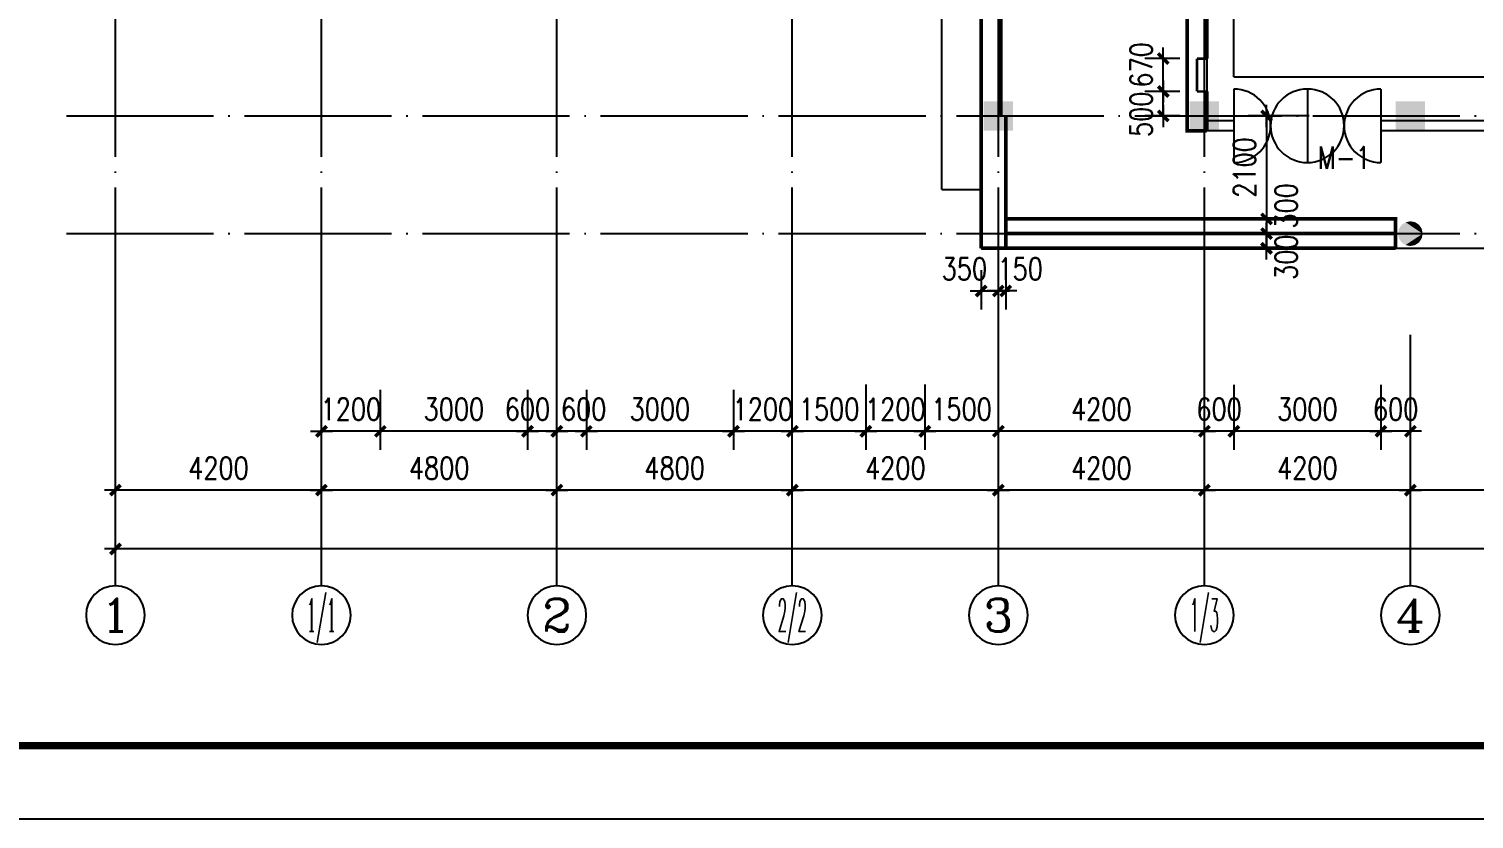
# Model space of a CAD drawing. Extents: x -55219 to 470149, y 494712 to 780039.
# Drawn here: x -40312 to -10848, y 593781 to 609901 of the extents above; entities that cross this region are included whole.
import ezdxf
from ezdxf.enums import TextEntityAlignment as Align

# ---------------------------------------------------------------- set-up
doc = ezdxf.new("R2010")
doc.units = 0
doc.header["$LTSCALE"] = 1500
doc.header["$MEASUREMENT"] = 0
doc.linetypes.add('DOTE', pattern=[2.42, 2, -0.2, 0.02, -0.2])
doc.layers.get('0').update_dxf_attribs({"linetype": 'CONTINUOUS'})
doc.layers.get('DEFPOINTS').update_dxf_attribs({"linetype": 'CONTINUOUS'})
for name, color, linetype in [('AXIS', 3, 'CONTINUOUS'), ('AXIS_TEXT', 7, 'CONTINUOUS'), ('COLUMN', 7, 'CONTINUOUS'), ('DOTE', 1, 'DOTE'), ('LVTRY', 6, 'CONTINUOUS'), ('PUB_DIM', 3, 'CONTINUOUS'), ('PUB_TITLE', 4, 'CONTINUOUS'), ('PUB_WALL', 255, 'CONTINUOUS'), ('STAIR', 2, 'CONTINUOUS'), ('WALL', 255, 'CONTINUOUS'), ('WINDOW', 2, 'CONTINUOUS'), ('WINDOW_TEXT', 7, 'CONTINUOUS')]:
    doc.layers.add(name, color=color, linetype=linetype)
doc.styles.add('_SIMPLEX', font='SIMPLEX.shx', dxfattribs={"width": 0.6})
doc.styles.add('COMPLEX', font='COMPLEX')
doc.styles.add('DIM_FONT', font='SIMPLEX.shx', dxfattribs={"width": 0.8})
doc.dimstyles.new('AXIS150', dxfattribs={"dimscale": 1.5, "dimtxt": 300, "dimasz": 1, "dimexe": 250, "dimexo": 300, "dimgap": 150, "dimtad": 1, "dimdec": 0, "dimzin": 0, "dimdsep": 46, "dimtxsty": 'DIM_FONT', "dimblk": '_DIMX', "dimcen": 0.09, "dimse1": 1, "dimse2": 1, "dimclrt": 7, "dimadec": 0, "dimazin": 0, "dimtfac": 1, "dimtdec": 0, "dimtix": 1, "dimtmove": 2, "dimatfit": 3, "dimldrblk": '_DIMX', "dimfxl": 1, "dimtolj": 1, "dimtzin": 0, "dimarcsym": 0})
doc.dimstyles.new('DIMA150', dxfattribs={"dimscale": 1.5, "dimtxt": 300, "dimasz": 1, "dimexe": 250, "dimexo": 300, "dimgap": 150, "dimtad": 1, "dimdec": 0, "dimzin": 0, "dimdsep": 46, "dimtxsty": 'DIM_FONT', "dimblk": '_DIMX', "dimcen": 0.09, "dimse1": 1, "dimclrt": 7, "dimadec": 0, "dimazin": 0, "dimtfac": 1, "dimtdec": 0, "dimtix": 1, "dimtmove": 2, "dimatfit": 3, "dimldrblk": '_DIMX', "dimfxl": 1, "dimtolj": 1, "dimtzin": 0, "dimarcsym": 0})
doc.dimstyles.new('DIMB150', dxfattribs={"dimscale": 1.5, "dimtxt": 300, "dimasz": 1, "dimexe": 250, "dimexo": 300, "dimgap": 150, "dimtad": 1, "dimdec": 0, "dimzin": 0, "dimdsep": 46, "dimtxsty": 'DIM_FONT', "dimblk": '_DIMX', "dimcen": 0.09, "dimse2": 1, "dimclrt": 7, "dimadec": 0, "dimazin": 0, "dimtfac": 1, "dimtdec": 0, "dimtix": 1, "dimtmove": 2, "dimatfit": 3, "dimldrblk": '_DIMX', "dimfxl": 1, "dimtolj": 1, "dimtzin": 0, "dimarcsym": 0})
doc.dimstyles.new('DIMN150', dxfattribs={"dimscale": 1.5, "dimtxt": 300, "dimasz": 1, "dimexe": 250, "dimexo": 300, "dimgap": 150, "dimtad": 1, "dimdec": 0, "dimzin": 0, "dimdsep": 46, "dimtxsty": 'DIM_FONT', "dimblk": '_DIMX', "dimcen": 0.09, "dimclrt": 7, "dimadec": 0, "dimazin": 0, "dimtfac": 1, "dimtdec": 0, "dimtix": 1, "dimtmove": 2, "dimatfit": 3, "dimldrblk": '_DIMX', "dimfxl": 1, "dimtolj": 1, "dimtzin": 0, "dimarcsym": 0})

# ---------------------------------------------------------------- blocks, each defined once
blk = doc.blocks.new('_FZH')
blk.add_solid([(0.5, 0.5), (0.5, -0.5), (-0.5, 0.5), (-0.5, -0.5)])
blk = doc.blocks.new('M_A10JJG')
for p, q in [((-0.5, -0.5), (-0.5, 0.5)), ((0.5, -0.5), (0.5, 0.5))]:
    blk.add_line(p, q)
for centre, start, end in [((-0.5, 0), 270, 90), ((0.5, 0), 90, 270)]:
    blk.add_arc(centre, 0.5, start, end)
blk = doc.blocks.new('_DIMX')
blk.add_line((-150, 0), (150, 0))
at = {"const_width": 50}
blk.add_lwpolyline([(-70, -70), (70, 70)], dxfattribs=at)
blk = doc.blocks.new('*D33')
at = {"color": 0, "linetype": 'ByBlock'}
blk.add_line((33601, 599292), (-38546, 599292), dxfattribs=at)
at = {"layer": 'DEFPOINTS', "color": 0, "linetype": 'ByBlock'}
for p in [(-38547, 603662), (33603, 603662), (-38547, 599292)]:
    blk.add_point(p, dxfattribs=at)
at = {"color": 0, "linetype": 'ByBlock', "xscale": 1.5, "yscale": 1.5, "zscale": 1.5, "rotation": 180}
blk.add_blockref('_DIMX', (-38547, 599292), dxfattribs=at)
at = {"color": 0, "linetype": 'ByBlock', "xscale": 1.5, "yscale": 1.5, "zscale": 1.5}
blk.add_blockref('_DIMX', (33603, 599292), dxfattribs=at)
at = {"color": 7, "linetype": 'ByBlock', "insert": (-2472, 599742), "char_height": 450, "attachment_point": 5, "style": 'DIM_FONT'}
blk.add_mtext('\\A1;72150', dxfattribs=at)
blk = doc.blocks.new('_AXISO')
blk.add_circle((0, 0), 0.5)
at = {"layer": 'AXIS_TEXT', "style": 'COMPLEX', "width": 1.041667}
blk.add_attdef('A', text='', height=0.56, dxfattribs=at).set_placement((-0.25, -0.28), (0.25, -0.28), align=Align.FIT)
blk = doc.blocks.new('*D35')
at = {"color": 0, "linetype": 'ByBlock'}
blk.add_line((-20549, 600492), (-24746, 600492), dxfattribs=at)
at = {"layer": 'DEFPOINTS', "color": 0, "linetype": 'ByBlock'}
for p in [(-24747, 603662), (-20547, 603662), (-24747, 600492)]:
    blk.add_point(p, dxfattribs=at)
at = {"color": 0, "linetype": 'ByBlock', "xscale": 1.5, "yscale": 1.5, "zscale": 1.5, "rotation": 180}
blk.add_blockref('_DIMX', (-24747, 600492), dxfattribs=at)
at = {"color": 0, "linetype": 'ByBlock', "xscale": 1.5, "yscale": 1.5, "zscale": 1.5}
blk.add_blockref('_DIMX', (-20547, 600492), dxfattribs=at)
at = {"color": 7, "linetype": 'ByBlock', "insert": (-22647, 600942), "char_height": 450, "attachment_point": 5, "style": 'DIM_FONT'}
blk.add_mtext('\\A1;4200', dxfattribs=at)
blk = doc.blocks.new('*D36')
at = {"color": 0, "linetype": 'ByBlock'}
blk.add_line((-24749, 600492), (-29546, 600492), dxfattribs=at)
at = {"layer": 'DEFPOINTS', "color": 0, "linetype": 'ByBlock'}
for p in [(-29547, 603662), (-24747, 603662), (-29547, 600492)]:
    blk.add_point(p, dxfattribs=at)
at = {"color": 0, "linetype": 'ByBlock', "xscale": 1.5, "yscale": 1.5, "zscale": 1.5, "rotation": 180}
blk.add_blockref('_DIMX', (-29547, 600492), dxfattribs=at)
at = {"color": 0, "linetype": 'ByBlock', "xscale": 1.5, "yscale": 1.5, "zscale": 1.5}
blk.add_blockref('_DIMX', (-24747, 600492), dxfattribs=at)
at = {"color": 7, "linetype": 'ByBlock', "insert": (-27147, 600942), "char_height": 450, "attachment_point": 5, "style": 'DIM_FONT'}
blk.add_mtext('\\A1;4800', dxfattribs=at)
blk = doc.blocks.new('*D37')
at = {"color": 0, "linetype": 'ByBlock'}
blk.add_line((-29549, 600492), (-34346, 600492), dxfattribs=at)
at = {"layer": 'DEFPOINTS', "color": 0, "linetype": 'ByBlock'}
for p in [(-34347, 603662), (-29547, 603662), (-34347, 600492)]:
    blk.add_point(p, dxfattribs=at)
at = {"color": 0, "linetype": 'ByBlock', "xscale": 1.5, "yscale": 1.5, "zscale": 1.5, "rotation": 180}
blk.add_blockref('_DIMX', (-34347, 600492), dxfattribs=at)
at = {"color": 0, "linetype": 'ByBlock', "xscale": 1.5, "yscale": 1.5, "zscale": 1.5}
blk.add_blockref('_DIMX', (-29547, 600492), dxfattribs=at)
at = {"color": 7, "linetype": 'ByBlock', "insert": (-31947, 600942), "char_height": 450, "attachment_point": 5, "style": 'DIM_FONT'}
blk.add_mtext('\\A1;4800', dxfattribs=at)
blk = doc.blocks.new('*D38')
at = {"color": 0, "linetype": 'ByBlock'}
blk.add_line((-34349, 600492), (-38546, 600492), dxfattribs=at)
at = {"layer": 'DEFPOINTS', "color": 0, "linetype": 'ByBlock'}
for p in [(-38547, 603662), (-34347, 603662), (-38547, 600492)]:
    blk.add_point(p, dxfattribs=at)
at = {"color": 0, "linetype": 'ByBlock', "xscale": 1.5, "yscale": 1.5, "zscale": 1.5, "rotation": 180}
blk.add_blockref('_DIMX', (-38547, 600492), dxfattribs=at)
at = {"color": 0, "linetype": 'ByBlock', "xscale": 1.5, "yscale": 1.5, "zscale": 1.5}
blk.add_blockref('_DIMX', (-34347, 600492), dxfattribs=at)
at = {"color": 7, "linetype": 'ByBlock', "insert": (-36447, 600942), "char_height": 450, "attachment_point": 5, "style": 'DIM_FONT'}
blk.add_mtext('\\A1;4200', dxfattribs=at)
blk = doc.blocks.new('*D41')
at = {"color": 0, "linetype": 'ByBlock'}
blk.add_line((-12149, 600492), (-16346, 600492), dxfattribs=at)
at = {"layer": 'DEFPOINTS', "color": 0, "linetype": 'ByBlock'}
for p in [(-16347, 603662), (-12147, 603662), (-16347, 600492)]:
    blk.add_point(p, dxfattribs=at)
at = {"color": 0, "linetype": 'ByBlock', "xscale": 1.5, "yscale": 1.5, "zscale": 1.5, "rotation": 180}
blk.add_blockref('_DIMX', (-16347, 600492), dxfattribs=at)
at = {"color": 0, "linetype": 'ByBlock', "xscale": 1.5, "yscale": 1.5, "zscale": 1.5}
blk.add_blockref('_DIMX', (-12147, 600492), dxfattribs=at)
at = {"color": 7, "linetype": 'ByBlock', "insert": (-14247, 600942), "char_height": 450, "attachment_point": 5, "style": 'DIM_FONT'}
blk.add_mtext('\\A1;4200', dxfattribs=at)
blk = doc.blocks.new('*D45')
at = {"color": 0, "linetype": 'ByBlock'}
blk.add_line((-3699, 600492), (-12146, 600492), dxfattribs=at)
at = {"layer": 'DEFPOINTS', "color": 0, "linetype": 'ByBlock'}
for p in [(-12147, 603662), (-3697, 603662), (-12147, 600492)]:
    blk.add_point(p, dxfattribs=at)
at = {"color": 0, "linetype": 'ByBlock', "xscale": 1.5, "yscale": 1.5, "zscale": 1.5, "rotation": 180}
blk.add_blockref('_DIMX', (-12147, 600492), dxfattribs=at)
at = {"color": 0, "linetype": 'ByBlock', "xscale": 1.5, "yscale": 1.5, "zscale": 1.5}
blk.add_blockref('_DIMX', (-3697, 600492), dxfattribs=at)
at = {"color": 7, "linetype": 'ByBlock', "insert": (-7922, 600942), "char_height": 450, "attachment_point": 5, "style": 'DIM_FONT'}
blk.add_mtext('\\A1;8450', dxfattribs=at)
blk = doc.blocks.new('*D253')
at = {"color": 0, "linetype": 'ByBlock'}
blk.add_line((-16349, 600492), (-20546, 600492), dxfattribs=at)
at = {"layer": 'DEFPOINTS', "color": 0, "linetype": 'ByBlock'}
for p in [(-20547, 603662), (-16347, 603662), (-20547, 600492)]:
    blk.add_point(p, dxfattribs=at)
at = {"color": 0, "linetype": 'ByBlock', "xscale": 1.5, "yscale": 1.5, "zscale": 1.5, "rotation": 180}
blk.add_blockref('_DIMX', (-20547, 600492), dxfattribs=at)
at = {"color": 0, "linetype": 'ByBlock', "xscale": 1.5, "yscale": 1.5, "zscale": 1.5}
blk.add_blockref('_DIMX', (-16347, 600492), dxfattribs=at)
at = {"color": 7, "linetype": 'ByBlock', "insert": (-18447, 600942), "char_height": 450, "attachment_point": 5, "style": 'DIM_FONT'}
blk.add_mtext('\\A1;4200', dxfattribs=at)
blk = doc.blocks.new('_YZH')
for points in [[(-0.466, 0.193), (0.5, 0), (-0.5, 0), (-0.466, -0.193)], [(-0.193, 0.466), (0.5, 0), (-0.357, 0.357), (-0.466, 0.193)], [(0.193, 0.466), (0.5, 0), (0, 0.505), (-0.193, 0.466)], [(0.466, 0.193), (0.5, 0), (0.357, 0.357), (0.193, 0.466)], [(-0.466, -0.193), (0.5, 0), (-0.357, -0.357), (-0.193, -0.466)], [(-0.193, -0.466), (0.5, 0), (0, -0.505), (0.193, -0.466)], [(0.193, -0.466), (0.5, 0), (0.357, -0.357), (0.466, -0.193)]]:
    blk.add_solid(points)
blk = doc.blocks.new('*D785')
at = {"color": 0, "linetype": 'ByBlock'}
for p, q in [((-12747, 602641), (-12747, 601317)), ((-12749, 601692), (-12750, 601692)), ((-12147, 601692), (-12747, 601692)), ((-12146, 601692), (-12144, 601692))]:
    blk.add_line(p, q, dxfattribs=at)
at = {"layer": 'DEFPOINTS', "color": 0, "linetype": 'ByBlock'}
for p in [(-12747, 603091), (-12147, 603091), (-12747, 601692)]:
    blk.add_point(p, dxfattribs=at)
at = {"color": 0, "linetype": 'ByBlock', "xscale": 1.5, "yscale": 1.5, "zscale": 1.5}
blk.add_blockref('_DIMX', (-12747, 601692), dxfattribs=at)
at = {"color": 0, "linetype": 'ByBlock', "xscale": 1.5, "yscale": 1.5, "zscale": 1.5, "rotation": 180}
blk.add_blockref('_DIMX', (-12147, 601692), dxfattribs=at)
at = {"color": 7, "linetype": 'ByBlock', "insert": (-12447, 602142), "char_height": 450, "attachment_point": 5, "style": 'DIM_FONT'}
blk.add_mtext('\\A1;600', dxfattribs=at)
blk = doc.blocks.new('*D786')
at = {"color": 0, "linetype": 'ByBlock'}
for p, q in [((-15747, 602641), (-15747, 601317)), ((-16349, 601692), (-16350, 601692)), ((-15747, 601692), (-16347, 601692)), ((-15746, 601692), (-15744, 601692))]:
    blk.add_line(p, q, dxfattribs=at)
at = {"layer": 'DEFPOINTS', "color": 0, "linetype": 'ByBlock'}
for p in [(-16347, 603091), (-15747, 603091), (-16347, 601692)]:
    blk.add_point(p, dxfattribs=at)
at = {"color": 0, "linetype": 'ByBlock', "xscale": 1.5, "yscale": 1.5, "zscale": 1.5}
blk.add_blockref('_DIMX', (-16347, 601692), dxfattribs=at)
at = {"color": 0, "linetype": 'ByBlock', "xscale": 1.5, "yscale": 1.5, "zscale": 1.5, "rotation": 180}
blk.add_blockref('_DIMX', (-15747, 601692), dxfattribs=at)
at = {"color": 7, "linetype": 'ByBlock', "insert": (-16047, 602142), "char_height": 450, "attachment_point": 5, "style": 'DIM_FONT'}
blk.add_mtext('\\A1;600', dxfattribs=at)
blk = doc.blocks.new('*D787')
at = {"color": 0, "linetype": 'ByBlock'}
for p, q in [((-15747, 602641), (-15747, 601317)), ((-12747, 602641), (-12747, 601317)), ((-12749, 601692), (-15746, 601692))]:
    blk.add_line(p, q, dxfattribs=at)
at = {"layer": 'DEFPOINTS', "color": 0, "linetype": 'ByBlock'}
for p in [(-15747, 603091), (-12747, 603091), (-15747, 601692)]:
    blk.add_point(p, dxfattribs=at)
at = {"color": 0, "linetype": 'ByBlock', "xscale": 1.5, "yscale": 1.5, "zscale": 1.5, "rotation": 180}
blk.add_blockref('_DIMX', (-15747, 601692), dxfattribs=at)
at = {"color": 0, "linetype": 'ByBlock', "xscale": 1.5, "yscale": 1.5, "zscale": 1.5}
blk.add_blockref('_DIMX', (-12747, 601692), dxfattribs=at)
at = {"color": 7, "linetype": 'ByBlock', "insert": (-14247, 602142), "char_height": 450, "attachment_point": 5, "style": 'DIM_FONT'}
blk.add_mtext('\\A1;3000', dxfattribs=at)
blk = doc.blocks.new('*D846')
at = {"color": 0, "linetype": 'ByBlock'}
for p, q in [((-14211, 608124), (-15453, 608124)), ((-15078, 608122), (-15078, 606026))]:
    blk.add_line(p, q, dxfattribs=at)
at = {"layer": 'DEFPOINTS', "color": 0, "linetype": 'ByBlock'}
for p in [(-13761, 608124), (-15078, 606024), (-13761, 606024)]:
    blk.add_point(p, dxfattribs=at)
at = {"color": 0, "linetype": 'ByBlock', "xscale": 1.5, "yscale": 1.5, "zscale": 1.5}
for p, rotation in [((-15078, 608124), 90), ((-15078, 606024), 270)]:
    blk.add_blockref('_DIMX', p, dxfattribs=dict(at, rotation=rotation))
at = {"color": 7, "linetype": 'ByBlock', "insert": (-15528, 607074), "char_height": 450, "attachment_point": 5, "rotation": 90, "style": 'DIM_FONT'}
blk.add_mtext('\\A1;2100', dxfattribs=at)
blk = doc.blocks.new('*D847')
at = {"color": 0, "linetype": 'ByBlock'}
for p, q in [((-15078, 606026), (-15078, 606027)), ((-15078, 606024), (-15078, 605724)), ((-15078, 606024), (-15078, 605724)), ((-15078, 605723), (-15078, 605721))]:
    blk.add_line(p, q, dxfattribs=at)
at = {"layer": 'DEFPOINTS', "color": 0, "linetype": 'ByBlock'}
for p in [(-13761, 606024), (-15078, 605724), (-13761, 605724)]:
    blk.add_point(p, dxfattribs=at)
at = {"color": 0, "linetype": 'ByBlock', "xscale": 1.5, "yscale": 1.5, "zscale": 1.5}
for p, rotation in [((-15078, 606024), 270), ((-15078, 605724), 90)]:
    blk.add_blockref('_DIMX', p, dxfattribs=dict(at, rotation=rotation))
at = {"color": 7, "linetype": 'ByBlock', "insert": (-14677, 606291), "char_height": 450, "attachment_point": 5, "rotation": 90, "style": 'DIM_FONT'}
blk.add_mtext('\\A1;300', dxfattribs=at)
blk = doc.blocks.new('*D848')
at = {"color": 0, "linetype": 'ByBlock'}
for p, q in [((-15078, 605726), (-15078, 605727)), ((-15078, 605724), (-15078, 605424)), ((-15078, 605724), (-15078, 605424)), ((-14211, 605424), (-15453, 605424)), ((-15078, 605423), (-15078, 605421))]:
    blk.add_line(p, q, dxfattribs=at)
at = {"layer": 'DEFPOINTS', "color": 0, "linetype": 'ByBlock'}
for p in [(-13761, 605724), (-15078, 605424), (-13761, 605424)]:
    blk.add_point(p, dxfattribs=at)
at = {"color": 0, "linetype": 'ByBlock', "xscale": 1.5, "yscale": 1.5, "zscale": 1.5}
for p, rotation in [((-15078, 605724), 270), ((-15078, 605424), 90)]:
    blk.add_blockref('_DIMX', p, dxfattribs=dict(at, rotation=rotation))
at = {"color": 7, "linetype": 'ByBlock', "insert": (-14677, 605244), "char_height": 450, "attachment_point": 5, "rotation": 90, "style": 'DIM_FONT'}
blk.add_mtext('\\A1;300', dxfattribs=at)
blk = doc.blocks.new('*D849')
at = {"color": 0, "linetype": 'ByBlock'}
for p, q in [((-20897, 604980), (-20897, 604179)), ((-20899, 604554), (-20900, 604554)), ((-20897, 604554), (-20547, 604554)), ((-20897, 604554), (-20547, 604554)), ((-20546, 604554), (-20544, 604554))]:
    blk.add_line(p, q, dxfattribs=at)
at = {"layer": 'DEFPOINTS', "color": 0, "linetype": 'ByBlock'}
for p in [(-20897, 605430), (-20547, 605430), (-20547, 604554)]:
    blk.add_point(p, dxfattribs=at)
at = {"color": 0, "linetype": 'ByBlock', "xscale": 1.5, "yscale": 1.5, "zscale": 1.5}
blk.add_blockref('_DIMX', (-20897, 604554), dxfattribs=at)
at = {"color": 0, "linetype": 'ByBlock', "xscale": 1.5, "yscale": 1.5, "zscale": 1.5, "rotation": 180}
blk.add_blockref('_DIMX', (-20547, 604554), dxfattribs=at)
at = {"color": 7, "linetype": 'ByBlock', "insert": (-21239, 605004), "char_height": 450, "attachment_point": 5, "style": 'DIM_FONT'}
blk.add_mtext('\\A1;350', dxfattribs=at)
blk = doc.blocks.new('*D850')
at = {"color": 0, "linetype": 'ByBlock'}
for p, q in [((-20397, 604980), (-20397, 604179)), ((-20549, 604554), (-20550, 604554)), ((-20547, 604554), (-20397, 604554)), ((-20547, 604554), (-20397, 604554)), ((-20396, 604554), (-20394, 604554))]:
    blk.add_line(p, q, dxfattribs=at)
at = {"layer": 'DEFPOINTS', "color": 0, "linetype": 'ByBlock'}
for p in [(-20547, 605430), (-20397, 605430), (-20397, 604554)]:
    blk.add_point(p, dxfattribs=at)
at = {"color": 0, "linetype": 'ByBlock', "xscale": 1.5, "yscale": 1.5, "zscale": 1.5}
blk.add_blockref('_DIMX', (-20547, 604554), dxfattribs=at)
at = {"color": 0, "linetype": 'ByBlock', "xscale": 1.5, "yscale": 1.5, "zscale": 1.5, "rotation": 180}
blk.add_blockref('_DIMX', (-20397, 604554), dxfattribs=at)
at = {"color": 7, "linetype": 'ByBlock', "insert": (-20102, 605004), "char_height": 450, "attachment_point": 5, "style": 'DIM_FONT'}
blk.add_mtext('\\A1;150', dxfattribs=at)
blk = doc.blocks.new('*D923')
at = {"color": 0, "linetype": 'ByBlock'}
for p, q in [((-22047, 602644), (-22047, 601317)), ((-22049, 601692), (-22050, 601692)), ((-20547, 601692), (-22047, 601692)), ((-20546, 601692), (-20544, 601692))]:
    blk.add_line(p, q, dxfattribs=at)
at = {"layer": 'DEFPOINTS', "color": 0, "linetype": 'ByBlock'}
for p in [(-22047, 603094), (-20547, 603094), (-22047, 601692)]:
    blk.add_point(p, dxfattribs=at)
at = {"color": 0, "linetype": 'ByBlock', "xscale": 1.5, "yscale": 1.5, "zscale": 1.5}
blk.add_blockref('_DIMX', (-22047, 601692), dxfattribs=at)
at = {"color": 0, "linetype": 'ByBlock', "xscale": 1.5, "yscale": 1.5, "zscale": 1.5, "rotation": 180}
blk.add_blockref('_DIMX', (-20547, 601692), dxfattribs=at)
at = {"color": 7, "linetype": 'ByBlock', "insert": (-21297, 602142), "char_height": 450, "attachment_point": 5, "style": 'DIM_FONT'}
blk.add_mtext('\\A1;1500', dxfattribs=at)
blk = doc.blocks.new('*D924')
at = {"color": 0, "linetype": 'ByBlock'}
for p, q in [((-23247, 602644), (-23247, 601317)), ((-24749, 601692), (-24750, 601692)), ((-23247, 601692), (-24747, 601692)), ((-23246, 601692), (-23244, 601692))]:
    blk.add_line(p, q, dxfattribs=at)
at = {"layer": 'DEFPOINTS', "color": 0, "linetype": 'ByBlock'}
for p in [(-24747, 603094), (-23247, 603094), (-24747, 601692)]:
    blk.add_point(p, dxfattribs=at)
at = {"color": 0, "linetype": 'ByBlock', "xscale": 1.5, "yscale": 1.5, "zscale": 1.5}
blk.add_blockref('_DIMX', (-24747, 601692), dxfattribs=at)
at = {"color": 0, "linetype": 'ByBlock', "xscale": 1.5, "yscale": 1.5, "zscale": 1.5, "rotation": 180}
blk.add_blockref('_DIMX', (-23247, 601692), dxfattribs=at)
at = {"color": 7, "linetype": 'ByBlock', "insert": (-23997, 602142), "char_height": 450, "attachment_point": 5, "style": 'DIM_FONT'}
blk.add_mtext('\\A1;1500', dxfattribs=at)
blk = doc.blocks.new('*D925')
at = {"color": 0, "linetype": 'ByBlock'}
for p, q in [((-23247, 602644), (-23247, 601317)), ((-22047, 602644), (-22047, 601317)), ((-23249, 601692), (-23250, 601692)), ((-22047, 601692), (-23247, 601692)), ((-22046, 601692), (-22044, 601692))]:
    blk.add_line(p, q, dxfattribs=at)
at = {"layer": 'DEFPOINTS', "color": 0, "linetype": 'ByBlock'}
for p in [(-23247, 603094), (-22047, 603094), (-23247, 601692)]:
    blk.add_point(p, dxfattribs=at)
at = {"color": 0, "linetype": 'ByBlock', "xscale": 1.5, "yscale": 1.5, "zscale": 1.5}
blk.add_blockref('_DIMX', (-23247, 601692), dxfattribs=at)
at = {"color": 0, "linetype": 'ByBlock', "xscale": 1.5, "yscale": 1.5, "zscale": 1.5, "rotation": 180}
blk.add_blockref('_DIMX', (-22047, 601692), dxfattribs=at)
at = {"color": 7, "linetype": 'ByBlock', "insert": (-22647, 602142), "char_height": 450, "attachment_point": 5, "style": 'DIM_FONT'}
blk.add_mtext('\\A1;1200', dxfattribs=at)
blk = doc.blocks.new('*D927')
at = {"color": 0, "linetype": 'ByBlock'}
for p, q in [((-30147, 602540), (-30147, 601317)), ((-29549, 601692), (-30146, 601692))]:
    blk.add_line(p, q, dxfattribs=at)
at = {"layer": 'DEFPOINTS', "color": 0, "linetype": 'ByBlock'}
for p in [(-30147, 602990), (-29547, 602990), (-30147, 601692)]:
    blk.add_point(p, dxfattribs=at)
at = {"color": 0, "linetype": 'ByBlock', "xscale": 1.5, "yscale": 1.5, "zscale": 1.5, "rotation": 180}
blk.add_blockref('_DIMX', (-30147, 601692), dxfattribs=at)
at = {"color": 0, "linetype": 'ByBlock', "xscale": 1.5, "yscale": 1.5, "zscale": 1.5}
blk.add_blockref('_DIMX', (-29547, 601692), dxfattribs=at)
at = {"color": 7, "linetype": 'ByBlock', "insert": (-30148, 602142), "char_height": 450, "attachment_point": 5, "style": 'DIM_FONT'}
blk.add_mtext('\\A1;600', dxfattribs=at)
blk = doc.blocks.new('*D926')
at = {"color": 0, "linetype": 'ByBlock'}
for p, q in [((-25947, 602540), (-25947, 601317)), ((-25949, 601692), (-25950, 601692)), ((-24747, 601692), (-25947, 601692)), ((-24746, 601692), (-24744, 601692))]:
    blk.add_line(p, q, dxfattribs=at)
at = {"layer": 'DEFPOINTS', "color": 0, "linetype": 'ByBlock'}
for p in [(-25947, 602990), (-24747, 602990), (-25947, 601692)]:
    blk.add_point(p, dxfattribs=at)
at = {"color": 0, "linetype": 'ByBlock', "xscale": 1.5, "yscale": 1.5, "zscale": 1.5}
blk.add_blockref('_DIMX', (-25947, 601692), dxfattribs=at)
at = {"color": 0, "linetype": 'ByBlock', "xscale": 1.5, "yscale": 1.5, "zscale": 1.5, "rotation": 180}
blk.add_blockref('_DIMX', (-24747, 601692), dxfattribs=at)
at = {"color": 7, "linetype": 'ByBlock', "insert": (-25347, 602142), "char_height": 450, "attachment_point": 5, "style": 'DIM_FONT'}
blk.add_mtext('\\A1;1200', dxfattribs=at)
blk = doc.blocks.new('*D928')
at = {"color": 0, "linetype": 'ByBlock'}
blk.add_line((-16349, 601692), (-20546, 601692), dxfattribs=at)
at = {"layer": 'DEFPOINTS', "color": 0, "linetype": 'ByBlock'}
for p in [(-20547, 604862), (-16347, 604862), (-20547, 601692)]:
    blk.add_point(p, dxfattribs=at)
at = {"color": 0, "linetype": 'ByBlock', "xscale": 1.5, "yscale": 1.5, "zscale": 1.5, "rotation": 180}
blk.add_blockref('_DIMX', (-20547, 601692), dxfattribs=at)
at = {"color": 0, "linetype": 'ByBlock', "xscale": 1.5, "yscale": 1.5, "zscale": 1.5}
blk.add_blockref('_DIMX', (-16347, 601692), dxfattribs=at)
at = {"color": 7, "linetype": 'ByBlock', "insert": (-18447, 602142), "char_height": 450, "attachment_point": 5, "style": 'DIM_FONT'}
blk.add_mtext('\\A1;4200', dxfattribs=at)
blk = doc.blocks.new('*D929')
at = {"color": 0, "linetype": 'ByBlock'}
for p, q in [((-33147, 602540), (-33147, 601317)), ((-34349, 601692), (-34350, 601692)), ((-33147, 601692), (-34347, 601692)), ((-33146, 601692), (-33144, 601692))]:
    blk.add_line(p, q, dxfattribs=at)
at = {"layer": 'DEFPOINTS', "color": 0, "linetype": 'ByBlock'}
for p in [(-34347, 602990), (-33147, 602990), (-34347, 601692)]:
    blk.add_point(p, dxfattribs=at)
at = {"color": 0, "linetype": 'ByBlock', "xscale": 1.5, "yscale": 1.5, "zscale": 1.5}
blk.add_blockref('_DIMX', (-34347, 601692), dxfattribs=at)
at = {"color": 0, "linetype": 'ByBlock', "xscale": 1.5, "yscale": 1.5, "zscale": 1.5, "rotation": 180}
blk.add_blockref('_DIMX', (-33147, 601692), dxfattribs=at)
at = {"color": 7, "linetype": 'ByBlock', "insert": (-33747, 602142), "char_height": 450, "attachment_point": 5, "style": 'DIM_FONT'}
blk.add_mtext('\\A1;1200', dxfattribs=at)
blk = doc.blocks.new('*D930')
at = {"color": 0, "linetype": 'ByBlock'}
for p, q in [((-33147, 602540), (-33147, 601317)), ((-30147, 602540), (-30147, 601317)), ((-30149, 601692), (-33146, 601692))]:
    blk.add_line(p, q, dxfattribs=at)
at = {"layer": 'DEFPOINTS', "color": 0, "linetype": 'ByBlock'}
for p in [(-33147, 602990), (-30147, 602990), (-33147, 601692)]:
    blk.add_point(p, dxfattribs=at)
at = {"color": 0, "linetype": 'ByBlock', "xscale": 1.5, "yscale": 1.5, "zscale": 1.5, "rotation": 180}
blk.add_blockref('_DIMX', (-33147, 601692), dxfattribs=at)
at = {"color": 0, "linetype": 'ByBlock', "xscale": 1.5, "yscale": 1.5, "zscale": 1.5}
blk.add_blockref('_DIMX', (-30147, 601692), dxfattribs=at)
at = {"color": 7, "linetype": 'ByBlock', "insert": (-31647, 602142), "char_height": 450, "attachment_point": 5, "style": 'DIM_FONT'}
blk.add_mtext('\\A1;3000', dxfattribs=at)
blk = doc.blocks.new('*D931')
at = {"color": 0, "linetype": 'ByBlock'}
for p, q in [((-28947, 602540), (-28947, 601317)), ((-28949, 601692), (-29546, 601692))]:
    blk.add_line(p, q, dxfattribs=at)
at = {"layer": 'DEFPOINTS', "color": 0, "linetype": 'ByBlock'}
for p in [(-29547, 602990), (-28947, 602990), (-29547, 601692)]:
    blk.add_point(p, dxfattribs=at)
at = {"color": 0, "linetype": 'ByBlock', "xscale": 1.5, "yscale": 1.5, "zscale": 1.5, "rotation": 180}
blk.add_blockref('_DIMX', (-29547, 601692), dxfattribs=at)
at = {"color": 0, "linetype": 'ByBlock', "xscale": 1.5, "yscale": 1.5, "zscale": 1.5}
blk.add_blockref('_DIMX', (-28947, 601692), dxfattribs=at)
at = {"color": 7, "linetype": 'ByBlock', "insert": (-29002, 602142), "char_height": 450, "attachment_point": 5, "style": 'DIM_FONT'}
blk.add_mtext('\\A1;600', dxfattribs=at)
blk = doc.blocks.new('*D932')
at = {"color": 0, "linetype": 'ByBlock'}
for p, q in [((-28947, 602540), (-28947, 601317)), ((-25947, 602540), (-25947, 601317)), ((-25949, 601692), (-28946, 601692))]:
    blk.add_line(p, q, dxfattribs=at)
at = {"layer": 'DEFPOINTS', "color": 0, "linetype": 'ByBlock'}
for p in [(-28947, 602990), (-25947, 602990), (-28947, 601692)]:
    blk.add_point(p, dxfattribs=at)
at = {"color": 0, "linetype": 'ByBlock', "xscale": 1.5, "yscale": 1.5, "zscale": 1.5, "rotation": 180}
blk.add_blockref('_DIMX', (-28947, 601692), dxfattribs=at)
at = {"color": 0, "linetype": 'ByBlock', "xscale": 1.5, "yscale": 1.5, "zscale": 1.5}
blk.add_blockref('_DIMX', (-25947, 601692), dxfattribs=at)
at = {"color": 7, "linetype": 'ByBlock', "insert": (-27447, 602142), "char_height": 450, "attachment_point": 5, "style": 'DIM_FONT'}
blk.add_mtext('\\A1;3000', dxfattribs=at)
blk = doc.blocks.new('*D933')
at = {"color": 0, "linetype": 'ByBlock'}
for p, q in [((-16847, 608624), (-17560, 608624)), ((-17185, 608125), (-17185, 608622)), ((-16847, 608124), (-17560, 608124))]:
    blk.add_line(p, q, dxfattribs=at)
at = {"layer": 'DEFPOINTS', "color": 0, "linetype": 'ByBlock'}
for p in [(-17185, 608624), (-16397, 608624), (-16397, 608124)]:
    blk.add_point(p, dxfattribs=at)
at = {"color": 0, "linetype": 'ByBlock', "xscale": 1.5, "yscale": 1.5, "zscale": 1.5}
for p, rotation in [((-17185, 608624), 90), ((-17185, 608124), 270)]:
    blk.add_blockref('_DIMX', p, dxfattribs=dict(at, rotation=rotation))
at = {"color": 7, "linetype": 'ByBlock', "insert": (-17635, 608158), "char_height": 450, "attachment_point": 5, "rotation": 90, "style": 'DIM_FONT'}
blk.add_mtext('\\A1;500', dxfattribs=at)
blk = doc.blocks.new('*D934')
at = {"color": 0, "linetype": 'ByBlock'}
for p, q in [((-16847, 609294), (-17560, 609294)), ((-17185, 608625), (-17185, 609292)), ((-16847, 608624), (-17560, 608624))]:
    blk.add_line(p, q, dxfattribs=at)
at = {"layer": 'DEFPOINTS', "color": 0, "linetype": 'ByBlock'}
for p in [(-17185, 609294), (-16397, 609294), (-16397, 608624)]:
    blk.add_point(p, dxfattribs=at)
at = {"color": 0, "linetype": 'ByBlock', "xscale": 1.5, "yscale": 1.5, "zscale": 1.5}
for p, rotation in [((-17185, 609294), 90), ((-17185, 608624), 270)]:
    blk.add_blockref('_DIMX', p, dxfattribs=dict(at, rotation=rotation))
at = {"color": 7, "linetype": 'ByBlock', "insert": (-17635, 609166), "char_height": 450, "attachment_point": 5, "rotation": 90, "style": 'DIM_FONT'}
blk.add_mtext('\\A1;670', dxfattribs=at)

msp = doc.modelspace()

# ---------------------------------------------------------------- linework, layer by layer
at = {"layer": 'AXIS'}
for p, q in [((-38547.2, 598541.7), (-38547.2, 603662)), ((-34347.2, 598541.7), (-34347.2, 603662)), ((-29547.2, 598541.7), (-29547.2, 603662)), ((-24747.2, 598541.7), (-24747.2, 603662)), ((-20547.2, 598541.7), (-20547.2, 603662)), ((-16347.2, 598541.7), (-16347.2, 603662)), ((-12147.2, 598541.7), (-12147.2, 603662))]:
    msp.add_line(p, q, dxfattribs=at)
at = {"layer": 'DOTE'}
for p, q in [((-38547.2, 603662), (-38547.2, 673898.7)), ((-29547.2, 603662), (-29547.2, 673898.7)), ((-20547.2, 603662), (-20547.2, 673898.7)), ((-24747.2, 603662), (-24747.2, 626124)), ((-34347.2, 603662), (-34347.2, 619563)), ((-16347.2, 603662), (-16347.2, 617124)), ((-39547.2, 608124), (32802.8, 608124)), ((-39547.2, 605724), (32802.8, 605724))]:
    msp.add_line(p, q, dxfattribs=at)
at = {"layer": 'LVTRY'}
for p, q in [((-15747.2, 608924), (-15747.2, 620124)), ((-21697.2, 606624.5), (-21697.2, 615973.5)), ((-15747.2, 608924), (15971.4, 608924)), ((-21697.2, 606624.5), (-21696.7, 606624)), ((-21696.7, 606624), (-20897.2, 606624)), ((-20897.2, 605424.7), (-20896.7, 605424.2))]:
    msp.add_line(p, q, dxfattribs=at)
at = {"layer": 'LVTRY', "const_width": 50}
for points in [[(-16297.2, 609294), (-16497.2, 609294)], [(-16497.2, 609294), (-16497.2, 608624)], [(-16497.2, 608624), (-16297.2, 608624)]]:
    msp.add_lwpolyline(points, dxfattribs=at)
at = {"layer": 'PUB_TITLE'}
msp.add_lwpolyline([(-55219.4, 593781.4), (-55219.4, 682881.4), (70930.6, 682881.4), (70930.6, 593781.4)], close=True, dxfattribs=at)
at = {"layer": 'PUB_TITLE', "const_width": 150}
msp.add_lwpolyline([(-51469.4, 595281.4), (69430.6, 595281.4), (69430.6, 681381.4), (-51469.4, 681381.4)], close=True, dxfattribs=at)
at = {"layer": 'PUB_WALL', "const_width": 75}
for points in [[(-24647.2, 620374), (-24647.2, 620274), (-24647.2, 620374), (-24647.2, 620274), (-24647.2, 620374), (-20647.2, 620374), (-20647.2, 617174), (-22047.2, 617174), (-22047.2, 616774), (-20897.2, 616774), (-20897.2, 605424.7)], [(-20447.2, 620391), (-20447.2, 619584.6), (-20447.2, 617174), (-16297.7, 617174), (-16297.2, 617173.5), (-16297.2, 609294)], [(-20497.2, 608124), (-20497.2, 616774), (-16697.7, 616774), (-16697.2, 616773.5), (-16697.2, 607824), (-16297.2, 607824)], [(-16297.2, 608624), (-16297.2, 607824)], [(-20397.2, 605424.2), (-20397.2, 608124)], [(-12447.2, 605424.2), (-12447.2, 606024.2), (-20397.2, 606024.2)], [(-12447.2, 605724.2), (-20397.2, 605724.2)], [(-20397.2, 605429.8), (-20897.2, 605429.8)], [(-12447.2, 605424.4), (-20397.2, 605424.4)]]:
    msp.add_lwpolyline(points, dxfattribs=at)
at = {"layer": 'STAIR'}
msp.add_line((17671.6, 605424.2), (-20896.7, 605424.2), dxfattribs=at)
at = {"layer": 'WALL'}
for p, q in [((-16297.2, 617173.5), (-16297.2, 607824)), ((-20897.2, 616774), (-20897.2, 605424.7)), ((-16697.2, 616773.5), (-16697.2, 607824)), ((-20397.2, 608124), (-20397.2, 605424.2)), ((-16697.2, 607824), (-16297.2, 607824)), ((-12447.2, 606024.2), (-20397.2, 606024.2)), ((-12447.2, 606024.2), (-12447.2, 605424.2)), ((-12447.2, 605724.2), (-20397.2, 605724.2)), ((-20397.2, 605429.8), (-20897.2, 605429.8)), ((-12447.2, 605424.4), (-20397.2, 605424.4))]:
    msp.add_line(p, q, dxfattribs=at)
at = {"layer": 'WINDOW'}
for p, q in [((-15747.2, 608024), (-16297.2, 608024)), ((16202.8, 608024), (-12747.2, 608024)), ((-15747.2, 607824), (-16697.2, 607824)), ((16285.6, 607824), (-12747.2, 607824))]:
    msp.add_line(p, q, dxfattribs=at)

# ---------------------------------------------------------------- block references
at = {"layer": 'AXIS'}
ref = msp.add_blockref('_AXISO', (-38547.2, 597941.7), dxfattribs=dict(at, xscale=-1200, yscale=1200, zscale=1200, rotation=180))
ref.add_attrib('A', '1', dxfattribs={"layer": 'AXIS_TEXT', "height": 672, "style": 'COMPLEX', "width": 2.083333}).set_placement((-38847.2, 597605.7), (-38247.2, 597605.7), align=Align.FIT)
ref = msp.add_blockref('_AXISO', (-34347.2, 597941.7), dxfattribs=dict(at, xscale=-1200, yscale=1200, zscale=1200, rotation=180))
ref.add_attrib('A', '1/1', dxfattribs={"layer": 'AXIS_TEXT', "height": 672, "style": 'COMPLEX', "width": 0.407609}).set_placement((-34647.2, 597605.7), (-34047.2, 597605.7), align=Align.FIT)
ref = msp.add_blockref('_AXISO', (-29547.2, 597941.7), dxfattribs=dict(at, xscale=-1200, yscale=1200, zscale=1200, rotation=180))
ref.add_attrib('A', '2', dxfattribs={"layer": 'AXIS_TEXT', "height": 672, "style": 'COMPLEX', "width": 1.339286}).set_placement((-29847.2, 597605.7), (-29247.2, 597605.7), align=Align.FIT)
ref = msp.add_blockref('_AXISO', (-24747.2, 597941.7), dxfattribs=dict(at, xscale=-1200, yscale=1200, zscale=1200, rotation=180))
ref.add_attrib('A', '2/2', dxfattribs={"layer": 'AXIS_TEXT', "height": 672, "style": 'COMPLEX', "width": 0.334821}).set_placement((-25047.2, 597605.7), (-24447.2, 597605.7), align=Align.FIT)
ref = msp.add_blockref('_AXISO', (-20547.2, 597941.7), dxfattribs=dict(at, xscale=-1200, yscale=1200, zscale=1200, rotation=180))
ref.add_attrib('A', '3', dxfattribs={"layer": 'AXIS_TEXT', "height": 672, "style": 'COMPLEX', "width": 1.339286}).set_placement((-20847.2, 597605.7), (-20247.2, 597605.7), align=Align.FIT)
ref = msp.add_blockref('_AXISO', (-16347.2, 597941.7), dxfattribs=dict(at, xscale=-1200, yscale=1200, zscale=1200, rotation=180))
ref.add_attrib('A', '1/3', dxfattribs={"layer": 'AXIS_TEXT', "height": 672, "style": 'COMPLEX', "width": 0.367647}).set_placement((-16647.2, 597605.7), (-16047.2, 597605.7), align=Align.FIT)
ref = msp.add_blockref('_AXISO', (-12147.2, 597941.7), dxfattribs=dict(at, xscale=-1200, yscale=1200, zscale=1200, rotation=180))
ref.add_attrib('A', '4', dxfattribs={"layer": 'AXIS_TEXT', "height": 672, "style": 'COMPLEX', "width": 1.171875}).set_placement((-12447.2, 597605.7), (-11847.2, 597605.7), align=Align.FIT)
at = {"layer": 'COLUMN'}
for name, p, xscale, yscale, zscale in [('_FZH', (-20547.2, 608124), 600, 600, 600), ('_FZH', (-16347.2, 608124), 600, 600, 600), ('_FZH', (-12147.2, 608124), 600, 600, 600), ('_YZH', (-12147.2, 605724), 500, 500, 500)]:
    msp.add_blockref(name, p, dxfattribs=dict(at, xscale=xscale, yscale=yscale, zscale=zscale))
at = {"layer": 'WINDOW', "xscale": 1500, "yscale": 1500, "zscale": 1500, "rotation": 180}
msp.add_blockref('M_A10JJG', (-14997.2, 607924), dxfattribs=at)
at = {"layer": 'WINDOW'}
ref = msp.add_blockref('M_A10JJG', (-13497.2, 607924), dxfattribs=dict(at, xscale=1500, yscale=1500, zscale=1500, rotation=180))
ref.add_attrib('A', 'M-1', dxfattribs={"layer": 'WINDOW_TEXT', "height": 450, "style": '_SIMPLEX', "width": 0.8, "flags": 8}).set_placement((-13497.2, 607274), align=Align.MIDDLE)

# ---------------------------------------------------------------- dimensions: what is measured, and where the dimension line sits
at = {"layer": 'AXIS'}
for base, p1, p2, dimstyle, picture, middle in [((-20547.2, 601691.7), (-16347.2, 604862), (-20547.2, 604862), 'AXIS150', '*D928', (-18447.2, 602141.7)), ((-38547.2, 600491.7), (-34347.2, 603662), (-38547.2, 603662), 'AXIS150', '*D38', (-36447.2, 600941.7)), ((-34347.2, 600491.7), (-29547.2, 603662), (-34347.2, 603662), 'AXIS150', '*D37', (-31947.2, 600941.7)), ((-29547.2, 600491.7), (-24747.2, 603662), (-29547.2, 603662), 'AXIS150', '*D36', (-27147.2, 600941.7)), ((-24747.2, 600491.7), (-20547.2, 603662), (-24747.2, 603662), 'AXIS150', '*D35', (-22647.2, 600941.7)), ((-20547.2, 600491.7), (-16347.2, 603662), (-20547.2, 603662), 'AXIS150', '*D253', (-18447.2, 600941.7)), ((-16347.2, 600491.7), (-12147.2, 603662), (-16347.2, 603662), 'AXIS150', '*D41', (-14247.2, 600941.7)), ((-34347.2, 601691.7), (-33147.2, 602990.3), (-34347.2, 602990.3), 'DIMB150', '*D929', (-33747.2, 602141.7)), ((-33147.2, 601691.7), (-30147.2, 602990.3), (-33147.2, 602990.3), 'DIMN150', '*D930', (-31647.2, 602141.7)), ((-28947.2, 601691.7), (-25947.2, 602990.3), (-28947.2, 602990.3), 'DIMN150', '*D932', (-27447.2, 602141.7)), ((-25947.2, 601691.7), (-24747.2, 602990.3), (-25947.2, 602990.3), 'DIMA150', '*D926', (-25347.2, 602141.7)), ((-24747.2, 601691.7), (-23247.2, 603093.7), (-24747.2, 603093.7), 'DIMB150', '*D924', (-23997.2, 602141.7)), ((-23247.2, 601691.7), (-22047.2, 603093.7), (-23247.2, 603093.7), 'DIMN150', '*D925', (-22647.2, 602141.7)), ((-22047.2, 601691.7), (-20547.2, 603093.7), (-22047.2, 603093.7), 'DIMA150', '*D923', (-21297.2, 602141.7)), ((-16347.2, 601691.7), (-15747.2, 603090.9), (-16347.2, 603090.9), 'DIMB150', '*D786', (-16047.2, 602141.7)), ((-15747.2, 601691.7), (-12747.2, 603090.9), (-15747.2, 603090.9), 'DIMN150', '*D787', (-14247.2, 602141.7)), ((-12747.2, 601691.7), (-12147.2, 603090.9), (-12747.2, 603090.9), 'DIMA150', '*D785', (-12447.2, 602141.7))]:
    dim = msp.add_linear_dim(base=base, p1=p1, p2=p2, angle=180, dimstyle=dimstyle, dxfattribs=at)
    dim.commit()
    dim.dimension.update_dxf_attribs({"geometry": picture, "text_midpoint": middle})
for p1, p2, distance, picture, middle in [((33602.5, 603662), (-38547.2, 603662), 4370.3, '*D33', (-2472.3, 599741.7)), ((-3697.2, 603662), (-12147.2, 603662), 3170.3, '*D45', (-7922.2, 600941.7))]:
    dim = msp.add_aligned_dim(p1=p1, p2=p2, distance=distance, dimstyle='AXIS150', dxfattribs=at)
    dim.commit()
    dim.dimension.update_dxf_attribs({"geometry": picture, "text_midpoint": middle})
for base, p1, p2, dimstyle, picture, middle in [((-30147.2, 601691.7), (-29547.2, 602990.3), (-30147.2, 602990.3), 'DIMA150', '*D927', (-30148, 602141.7)), ((-29547.2, 601691.7), (-28947.2, 602990.3), (-29547.2, 602990.3), 'DIMB150', '*D931', (-29002.3, 602141.7))]:
    dim = msp.add_linear_dim(base=base, p1=p1, p2=p2, angle=180, dimstyle=dimstyle, dxfattribs=at)
    dim.commit()
    dim.dimension.update_dxf_attribs({"geometry": picture, "text_midpoint": middle, "dimtype": 160})
at = {"layer": 'LVTRY'}
dim = msp.add_linear_dim(base=(-15078.1, 606024.2), p1=(-13760.7, 608124), p2=(-13760.7, 606024.2), angle=90, dimstyle='DIMB150', dxfattribs=at)
dim.commit()
dim.dimension.update_dxf_attribs({"geometry": '*D846', "text_midpoint": (-15528.1, 607074.1)})
for base, p1, p2, dimstyle, picture, middle in [((-15078.1, 605724.2), (-13760.7, 606024.2), (-13760.7, 605724.2), 'AXIS150', '*D847', (-14676.9, 606290.8)), ((-15078.1, 605424.2), (-13760.7, 605724.2), (-13760.7, 605424.2), 'DIMA150', '*D848', (-14676.9, 605244.3))]:
    dim = msp.add_linear_dim(base=base, p1=p1, p2=p2, angle=90, dimstyle=dimstyle, dxfattribs=at)
    dim.commit()
    dim.dimension.update_dxf_attribs({"geometry": picture, "text_midpoint": middle, "dimtype": 160})
for base, p1, p2, dimstyle, picture, middle in [((-20547.2, 604553.5), (-20897.2, 605429.8), (-20547.2, 605429.8), 'DIMB150', '*D849', (-21239.3, 605003.5)), ((-20397.2, 604553.5), (-20547.2, 605429.8), (-20397.2, 605429.8), 'DIMA150', '*D850', (-20102, 605003.5))]:
    dim = msp.add_linear_dim(base=base, p1=p1, p2=p2, dimstyle=dimstyle, dxfattribs=at)
    dim.commit()
    dim.dimension.update_dxf_attribs({"geometry": picture, "text_midpoint": middle, "dimtype": 160})
at = {"layer": 'PUB_DIM'}
for base, p1, p2, picture, middle in [((-17185.1, 609294), (-16397.2, 608624), (-16397.2, 609294), '*D934', (-17635.1, 609166.1)), ((-17185.1, 608624), (-16397.2, 608124), (-16397.2, 608624), '*D933', (-17635.1, 608157.7))]:
    dim = msp.add_linear_dim(base=base, p1=p1, p2=p2, angle=90, dimstyle='DIMN150', dxfattribs=at)
    dim.commit()
    dim.dimension.update_dxf_attribs({"geometry": picture, "text_midpoint": middle, "dimtype": 160})

doc.saveas('drawing.dxf')
